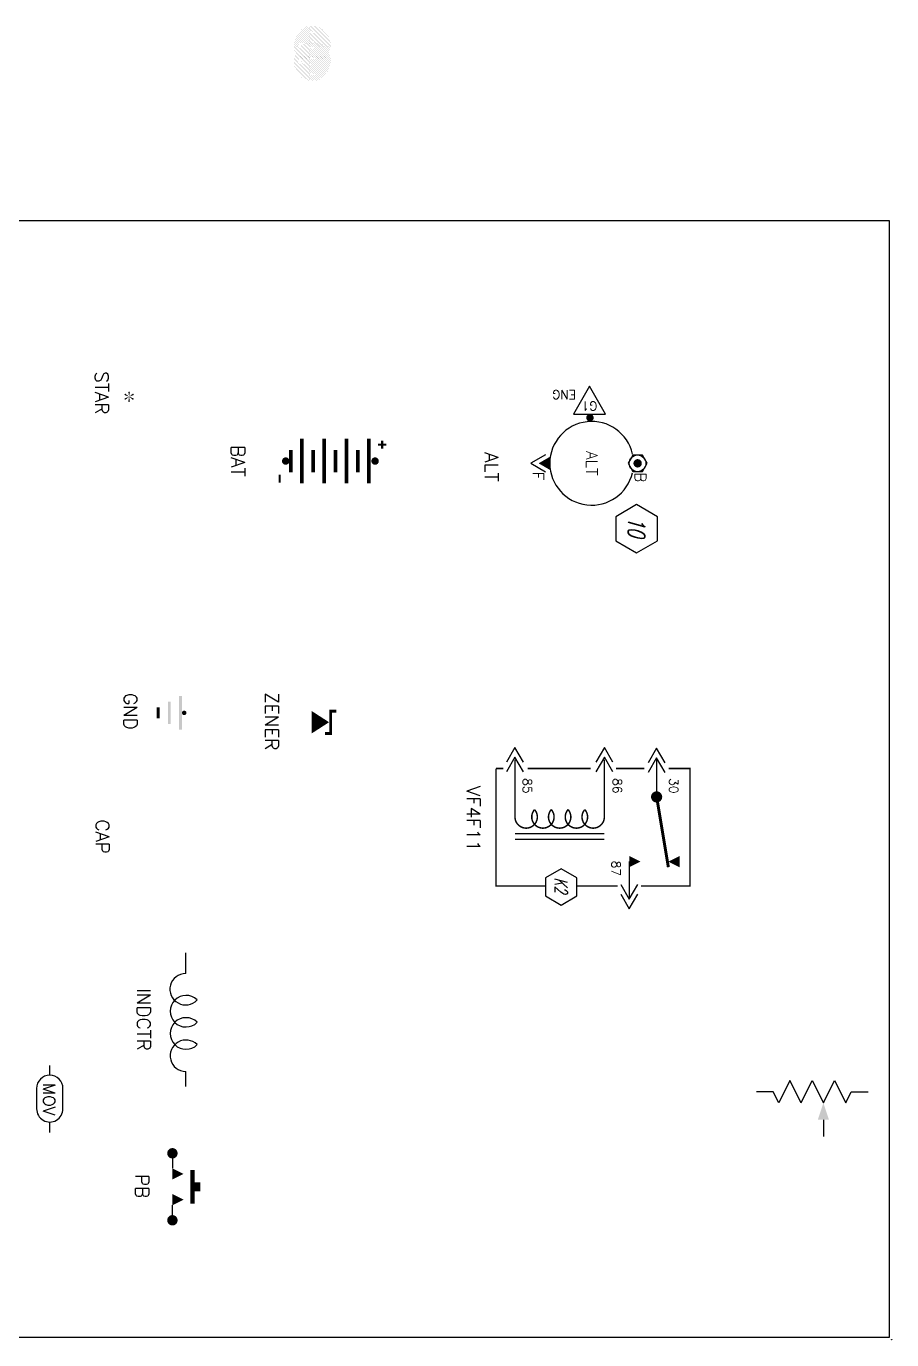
# Model space of a CAD drawing. Extents: x -55 to 73, y -33 to 52.
# Drawn here: x 46.85 to 52.66, y 19.82 to 28.64 of the extents above; entities that cross this region are included whole.
import ezdxf
from ezdxf.enums import TextEntityAlignment as Align

# ---------------------------------------------------------------- set-up
doc = ezdxf.new("R2010")
doc.units = 0
doc.layers.get('0').update_dxf_attribs({"linetype": 'CONTINUOUS'})
doc.styles.get("Standard").update_dxf_attribs({"font": 'romans.shx'})

# ---------------------------------------------------------------- blocks, each defined once
blk = doc.blocks.new('BORDER')
at = {"color": 0}
for p, q in [((0.4431350173138782, -5.575316360104772), (0.005000000000009663, -5.575316360104772)), ((0.2807598531354358, -8.000000000000007), (0.2807598531354358, -5.575316360104772)), ((0.4431350173138782, -8.000000000000007), (0.4431350173138782, -5.575316360104772)), ((0.4431350173138782, -7.38513134758098), (0.005000000000009663, -7.38513134758098))]:
    blk.add_line(p, q, dxfattribs=at)
blk.add_lwpolyline([(0.005000000000009663, -8), (10.50500000000001, -8), (10.50500000000001, -0.5), (0.005000000000009663, -0.5)], close=True, dxfattribs=at)
for centre in [(0, 0), (10.51969840053044, -8.015835172557829)]:
    blk.add_circle(centre, 0.001, dxfattribs=at)
for s, height, p in [('COMPONENT LAYOUT', 0.1, (0.1060892716318449, -6.439835300963637)), ('TITLE', 0.07499951999992503, (0.3275099500569922, -6.425061301065867)), ('TITLE', 0.07499951999992503, (0.3275099500569922, -6.425061301065867)), ('PAGE', 0.07499951999992503, (0.3275099500569922, -7.651303292580351)), ('PAGE', 0.07499951999992503, (0.3275099500569922, -7.651303292580351)), ('1.0', 0.1, (0.1060892716318449, -7.680851292375891))]:
    blk.add_text(s, height=height, rotation=270, dxfattribs=at).set_placement(p, align=Align.CENTER)
blk = doc.blocks.new('BAT')
at = {"color": 0}
for points, const_width in [([(-0.08228503543480836, 0.04820317597188772), (-0.13781714696918, 0.04820317597188772)], 0.015), ([(-0.1100510912019943, 0.075969231739073), (-0.1100510912019943, 0.02043712020470156)], 0.015), ([(0.1500000000000004, -0.04111965971797815), (-0.1499999999999999, -0.04111965971797815)], 0.025), ([(0.07500000000000018, -0.1161196597179783), (-0.07500000000000018, -0.1161196597179783)], 0.025), ([(0.1500000000000004, -0.1911196597179785), (-0.1499999999999999, -0.1911196597179785)], 0.025), ([(0.07500000000000018, -0.2661196597179787), (-0.07500000000000018, -0.2661196597179787)], 0.025), ([(0.1500000000000004, -0.341119659717978), (-0.1499999999999999, -0.341119659717978)], 0.025), ([(0.07500000000000018, -0.4161196597179782), (-0.07500000000000018, -0.4161196597179782)], 0.025), ([(0.1500000000000004, -0.4911196597179783), (-0.1499999999999999, -0.4911196597179783)], 0.025), ([(0.07500000000000018, -0.5661196597179785), (-0.07500000000000018, -0.5661196597179785)], 0.025), ([(0.1461682150096064, -0.6404115822017342), (0.0910988710713545, -0.6404115822017342)], 0.014875)]:
    blk.add_lwpolyline(points, dxfattribs=dict(at, const_width=const_width))
at = {"color": 0, "const_width": 0.025}
for points in [[(-0.01249999999999996, 0, 1), (0.01249999999999996, 0, 1)], [(-0.01249999999999996, -0.5999999999999996, 1), (0.01249999999999996, -0.5999999999999996, 1)]]:
    blk.add_lwpolyline(points, format="xyb", close=True, dxfattribs=at)
blk = doc.blocks.new('VF4F11')
at = {"color": 0}
for p, q in [((0.03697226376115736, 1.007391612942868), (-0.06081403022074738, 0.9509346697893548)), ((0.1020669246219299, 1.007391612942868), (0.004280630640025151, 0.9509346697893548)), ((-0.06081403022074738, 0.9509346697893548), (0.03697226376115736, 0.8944777266358486)), ((0.004280630640025151, 0.9509346697893548), (0.1020669246219299, 0.8944777266358486)), ((0.9524870014012805, 0.7675091339232623), (0.8547007074193758, 0.823966077076772)), ((1.017581662262053, 0.7675091339232623), (0.9197953682801483, 0.823966077076772)), ((0.7007274176648224, 0.7675091339232623), (0.9524870014012805, 0.7675091339232623)), ((0.8547007074193758, 0.7110521907697525), (0.9524870014012805, 0.7675091339232623)), ((0.9197953682801483, 0.7110521907697525), (1.017581662262053, 0.7675091339232623)), ((0.03269163312113221, 0.6564569431535112), (-0.06509466086077254, 0.6000000000000014)), ((0.09778629398190475, 0.6564569431535112), (0, 0.6000000000000014)), ((-0.06509466086077254, 0.6000000000000014), (0.03269163312113221, 0.5435430568464916)), ((0, 0.6000000000000014), (0.09778629398190475, 0.5435430568464916)), ((0.03269163312113221, 0.0564569431535098), (-0.06509466086077254, 0)), ((-0.06509466086077254, 0), (0.03269163312113221, -0.0564569431535098)), ((0.09778629398190475, 0.0564569431535098), (0, 0)), ((0, 0), (0.09778629398190475, -0.0564569431535098))]:
    blk.add_line(p, q, dxfattribs=at)
for points, const_width in [([(0.8650594853432523, 0.847174863430098), (0.8650594853432523, 1.175426813791418), (0.07552143178986626, 1.175426813791418), (0.07552143178986626, 1.032478381404932)], 0.01), ([(0.288227417664821, 0.9550091339232623), (0.7382274176648238, 1.030009133923262)], 0.02), ([(0.2658879414269038, 0.9509346697893548), (0.01412835769044563, 0.9509346697893584)], 0.01), ([(0.07552143178986626, 0.8683523956380981), (0.07552143178986626, 0.6777544999043492)], 0.01), ([(0.8650594853432523, 0.4153899201329168), (0.8650594853432523, 0.688343276594523)], 0.01), ([(0.5132274176648224, 0.6000000000000014), (0.5132274176648224, 0)], 0.01), ([(0.5507274176648238, 0.6000000000000014), (0.5507274176648238, 0)], 0.01), ([(0.07552143178986626, 0.508334136378604), (0.07552143178986626, 0.08478323815040767)], 0.01), ([(0.07552143178986626, -0.1269922321360326), (0.8650594853432523, -0.1269922321360326), (0.8650594853432523, 0.2044524201329168)], 0.01), ([(0.07552143178986626, -0.07934274761642257), (0.07552143178986626, -0.1269922321360326)], 0.01)]:
    blk.add_lwpolyline(points, dxfattribs=dict(at, const_width=const_width))
for points in [[(0.7007274176648224, 1.030009133923265, 0, 0.075, 0), (0.7007274176648224, 1.105009133923264, 0.075, 0.075, 0)], [(0.7007274176648224, 0.8425091339232615, 0, 0.075, 0), (0.7007274176648224, 0.7675091339232623, 0.075, 0.075, 0)]]:
    blk.add_lwpolyline(points, format="xyseb", dxfattribs=at)
at = {"color": 0, "const_width": 0.0375}
blk.add_lwpolyline([(0.2846379414269009, 0.9509346697893548, -1), (0.2471379414268995, 0.9509346697893548, -1)], format="xyb", close=True, dxfattribs=at)
at = {"color": 0, "const_width": 0.01}
blk.add_lwpolyline([(0.01641281280456752, 0), (0.4007274176648252, 0, 1.447009440658914), (0.3511195805823633, 0.1312500000000014, 2.215250437021534), (0.3511195805823633, 0.2437499999999986, 2.215250437021521), (0.3511195805823633, 0.3562499999999993, 2.215250437021545), (0.3511195805823633, 0.46875, 1.447009440658914), (0.4007274176648252, 0.6000000000000014), (0.01641281280456752, 0.6000000000000014)], format="xyb", dxfattribs=at)
at = {"color": 0}
blk.add_lwpolyline([(0.8097511123006669, 0.4153899201329168), (0.7488587010970704, 0.3099211701329168), (0.8097511123006669, 0.2044524201329168), (0.9315359347078527, 0.2044524201329168), (0.992428345911442, 0.3099211701329168), (0.9315359347078527, 0.4153899201329168)], close=True, dxfattribs=at)
for s, p in [('30', (0.1915625262077967, 1.035405564216724)), ('86', (0.1915625262077967, 0.6574169176544302)), ('87', (0.7464198634077448, 0.6490171735646548)), ('85', (0.1915625262077967, 0.05263509940699507))]:
    blk.add_text(s, height=0.06, dxfattribs=at).set_placement(p, align=Align.CENTER)
at = {"color": 0, "oblique": 15, "width": 0.7}
blk.add_text('K2', height=0.08437499999999999, dxfattribs=at).set_placement((0.8607190920422525, 0.2682546322809038), align=Align.CENTER)
blk = doc.blocks.new('ZENER')
at = {"color": 0, "const_width": 0.02}
blk.add_lwpolyline([(-0.07499999999999929, 0.03749999999999964), (-0.07499999999999929, 0), (0.07500000000000107, 0), (0.07500000000000107, -0.03749999999999964)], dxfattribs=at)
at = {"color": 0}
blk.add_lwpolyline([(0.0001929542271135176, -0.01054680462136837, 0, 0.15, 0), (0.0001929542271135176, -0.1269487525964035, 0.15, 0.15, 0)], format="xyseb", dxfattribs=at)
blk = doc.blocks.new('POT')
at = {"color": 0}
for p, q in [((5.1, 6.7875), (5.1, 6.899999999999999)), ((5.024999999999999, 6.675), (5.175, 6.75)), ((5.175, 6.75), (5.1, 6.7875)), ((5.175, 6.6), (5.024999999999999, 6.675)), ((5.024999999999999, 6.524999999999999), (5.175, 6.6)), ((5.2875, 6.6), (5.399999999999999, 6.6)), ((5.175, 6.45), (5.024999999999999, 6.524999999999999)), ((5.175, 6.45), (5.024999999999999, 6.375)), ((5.024999999999999, 6.375), (5.175, 6.3)), ((5.175, 6.3), (5.1, 6.2625)), ((5.1, 6.2625), (5.1, 6.149999999999999))]:
    blk.add_line(p, q, dxfattribs=at)
for points in [[(5.2875, 6.6375), (5.175, 6.6), (5.2875, 6.5625)], [(5.175, 6.6), (5.2875, 6.6375), (5.2875, 6.5625), (5.175, 6.6)]]:
    blk.add_solid(points, dxfattribs=at)
blk = doc.blocks.new('MOV')
at = {"color": 0}
for p, q in [((0.291353369458804, 0.08709779429150188), (0.1539920067543932, 0.08709779429150188)), ((0.06546837907900382, -0.001425833383883912), (-0.0001669783596049967, -0.001425833383883912)), ((0.4498330216399467, -0.001425833383883912), (0.3798769971341933, -0.001425833383883912)), ((0.1539920067543932, -0.08994946105926971), (0.291353369458804, -0.08994946105926971))]:
    blk.add_line(p, q, dxfattribs=at)
for centre, start, end in [((0.1539920067543932, -0.001425833383883912), 90, 270), ((0.291353369458804, -0.001425833383883912), 270, 90)]:
    blk.add_arc(centre, 0.0885236276753858, start, end, dxfattribs=at)
blk.add_text('MOV', height=0.07999999999992002, dxfattribs=at).set_placement((0.3376172091636782, -0.0459193472710524), align=Align.RIGHT)
blk = doc.blocks.new('GND')
at = {"color": 0, "const_width": 0.015}
blk.add_lwpolyline([(-0.00749999999999984, 0, 1), (0.00749999999999984, 0, 1)], format="xyb", close=True, dxfattribs=at)
at = {"color": 0}
for points in [[(0.01480124973745101, -0.1125000000000003), (0.03480124973745058, -0.1125000000000003), (0.01480124973745101, 0.1125000000000003), (0.03480124973745058, 0.1125000000000003)], [(0.08980124973745118, -0.07499999999999973), (0.1098012497374508, -0.07499999999999973), (0.08980124973745118, 0.07499999999999973), (0.1098012497374508, 0.07499999999999973)], [(0.1848012497374509, 0.03750000000000009), (0.1648012497374514, 0.03750000000000009), (0.1848012497374509, -0.03750000000000009), (0.1648012497374514, -0.03750000000000009)]]:
    blk.add_trace(points, dxfattribs=at)
blk = doc.blocks.new('INDCTR')
at = {"color": 0}
for p, q in [((0, 0.3102108830432981), (0, 0.4499999999999997)), ((0, -0.4499999999999997), (0, -0.3490025723565293))]:
    blk.add_line(p, q, dxfattribs=at)
for centre, radius, start, end in [((-0.0002850358328796432, 0.2045774647887346), 0.1056338028169019, 89.84539636350536, 316.8676143219211), ((0.002120118999194176, 0.05704225352112902), 0.1060660171779818, 45.24101170045114, 314.9999999999997), ((0.002120118999194176, -0.09295774647887134), 0.1060660171779818, 45.00000000000033, 314.9999999999998), ((0.002120118999194176, -0.2429577464788717), 0.1060660171779824, 45.0000000000005, 268.8546570853277)]:
    blk.add_arc(centre, radius, start, end, dxfattribs=at)
blk = doc.blocks.new('PB')
at = {"color": 0}
for p, q in [((-0.426635616860942, 0), (-0.3489768660732899, 0)), ((-0.02270467076244387, 0), (-0.1003634215500959, 0))]:
    blk.add_line(p, q, dxfattribs=at)
for points, const_width in [([(-0.2246701438116929, 0.1350000000000007), (-0.2246701438116929, 0.188017888939497)], 0.06), ([(-0.1118402876233873, 0.1350000000000007), (-0.3374999999999995, 0.1350000000000007)], 0.03)]:
    blk.add_lwpolyline(points, dxfattribs=dict(at, const_width=const_width))
for points in [[(-0.3112000164632605, 0.0001022557029441984, 0.075, 0, 0), (-0.3112000164632605, 0.0750563075170052, 0, 0, 0)], [(-0.1381402711601254, 0.0001022557029441984, 0.075, 0, 0), (-0.1381402711601254, 0.0750563075170052, 0, 0, 0)]]:
    blk.add_lwpolyline(points, format="xyseb", dxfattribs=at)
at = {"color": 0, "const_width": 0.035}
for points in [[(-0.4321701438116925, 0, -1), (-0.4671701438116926, 0, -1)], [(-0.01717014381169335, 0, 1), (0.01782985618830679, 0, 1)]]:
    blk.add_lwpolyline(points, format="xyb", close=True, dxfattribs=at)
blk = doc.blocks.new('G1')
at = {"color": 0}
blk.add_lwpolyline([(-0.10814064147376, 0), (0, -0.1873050853956357), (0.1081406414737529, 0)], close=True, dxfattribs=at)
blk.add_text('G1', height=0.06, dxfattribs=at).set_placement((0.0003153238489090882, -0.08411461235873219), align=Align.CENTER)
blk.add_text('ENG', height=0.06, dxfattribs=at).set_placement((0.09115746011664072, -0.1611051348217769))
blk = doc.blocks.new('DOT')
at = {"color": 0, "const_width": 0.025}
blk.add_lwpolyline([(-0.01250000000000018, 0, 1), (0.01250000000000018, 0, 1)], format="xyb", close=True, dxfattribs=at)
blk = doc.blocks.new('ALT')
at = {"color": 0}
for p, q in [((-0.05645694315351157, -0.6191602816728761), (1.77635683940025e-15, -0.7169465756547808)), ((1.77635683940025e-15, -0.7169465756547808), (0.05645694315351513, -0.6191602816728761))]:
    blk.add_line(p, q, dxfattribs=at)
for points in [[(0.358584166225727, 0.1342281154073248), (0.2773942846209341, -0.006396884592675178), (0.358584166225727, -0.1470218845926752), (0.5209639294353057, -0.1470218845926752), (0.6021538110400986, -0.006396884592675178), (0.5209639294353057, 0.1342281154073248)], [(0.0554723363633034, 0.03202696833193386), (1.77635683940025e-15, 0.06405393666386772), (-0.05547233636329985, 0.03202696833193386), (-0.05547233636329985, -0.03202696833192675), (1.77635683940025e-15, -0.0640539366638535), (0.0554723363633034, -0.03202696833192675)]]:
    blk.add_lwpolyline(points, close=True, dxfattribs=at)
at = {"color": 0, "const_width": 0.02812499999997187}
blk.add_lwpolyline([(-0.01406249999998543, 0, 1), (0.01406249999998543, 0, 1)], format="xyb", close=True, dxfattribs=at)
at = {"color": 0}
blk.add_circle((1.77635683940025e-15, 0), 0.05624999999994455, dxfattribs=at)
blk.add_arc((1.77635683940025e-15, -0.3084346021574618), 0.2812499999997188, 102.8059011629801, 76.91384414078202, dxfattribs=at)
blk.add_solid([(1.77635683940025e-15, -0.66487084696616), (-0.04516555452280535, -0.5866418117806376), (0.0451655545228089, -0.5866418117806376)], dxfattribs=at)
at = {"color": 0, "rotation": 270}
blk.add_blockref('G1', (-0.330514577548237, -0.3230429983800605), dxfattribs=at)
at = {"color": 0}
blk.add_blockref('DOT', (-0.3062877439364908, -0.3200172312827263), dxfattribs=at)
blk.add_text('B', height=0.07499999999992502, dxfattribs=at).set_placement((0.06004332696143244, -0.0179061573763164))
at = {"color": 0, "oblique": 15, "width": 0.7}
blk.add_text('10', height=0.1125, dxfattribs=at).set_placement((0.426541472547834, -0.0637601115167854), align=Align.CENTER)
at = {"color": 0}
for s, p in [('ALT', (1.77635683940025e-15, -0.3445103908197069)), ('F', (0.08510392930333133, -0.7038892271143737))]:
    blk.add_text(s, height=0.07499999999992502, dxfattribs=at).set_placement(p, align=Align.CENTER)
blk = doc.blocks.new('STAR')
at = {"color": 0}
for points in [[(-6.661338147750939e-16, 0, 0, 0.01, 0), (-0.03000000000000069, 0, 0, 0, 0)], [(-9.992007221626409e-16, 0, 0, 0.01, 0), (-0.01500000000000112, 0.02598076211353373, 0, 0, 0)], [(-5.551115123125783e-16, -8.881784197001252e-16, 0, 0.01, 0), (-0.01500000000000079, -0.02598076211353373, 0, 0, 0)], [(-6.661338147750939e-16, 8.881784197001252e-16, 0, 0.01, 0), (0.01499999999999946, 0.02598076211353373, 0, 0, 0)], [(-8.881784197001252e-16, 0, 0, 0.01, 0), (0.01499999999999924, -0.02598076211353373, 0, 0, 0)], [(-6.661338147750939e-16, 0, 0, 0.01, 0), (0.02999999999999936, 0, 0, 0, 0)]]:
    blk.add_lwpolyline(points, format="xyseb", dxfattribs=at)
at = {"color": 0, "const_width": 0.005}
for points in [[(-0.02750000000000075, 0, 1), (-0.03250000000000064, 0, 1)], [(-0.01375000000000115, 0.02381569860407229, 1), (-0.0162500000000011, 0.02814582562299428, 1)], [(0.01374999999999948, 0.02381569860407318, 1), (0.01624999999999943, 0.02814582562299517, 1)], [(0.02749999999999941, 0, 1), (0.03249999999999931, 0, 1)], [(-0.01375000000000082, -0.02381569860407318, 1), (-0.01625000000000076, -0.02814582562299517, 1)], [(0.01374999999999926, -0.02381569860407229, 1), (0.01624999999999921, -0.02814582562299428, 1)]]:
    blk.add_lwpolyline(points, format="xyb", close=True, dxfattribs=at)
blk = doc.blocks.new('*X')
at = {"color": 0}
for p, q in [((19.62884230400033, 6.184974626691083), (19.62884230400033, 6.184974626691083)), ((19.64210055614758, 6.198232878838331), (19.64210055614758, 6.198232878838331)), ((19.64872968222121, 6.178345500617457), (19.64872968222121, 6.178345500617457)), ((19.66198793436845, 6.191603752764705), (19.66198793436845, 6.191603752764705)), ((19.6752461865157, 6.204862004911952), (19.6752461865157, 6.204862004911952)), ((19.68187531258933, 6.184974626691083), (19.68187531258933, 6.184974626691083)), ((19.68850443866295, 6.2181202570592), (19.68850443866295, 6.2181202570592)), ((19.69513356473658, 6.19823287883833), (19.69513356473658, 6.19823287883833)), ((19.70176269081021, 6.178345500617457), (19.70176269081021, 6.178345500617457)), ((19.70839181688383, 6.211491130985578), (19.70839181688383, 6.211491130985578)), ((19.71502094295746, 6.191603752764705), (19.71502094295746, 6.191603752764705)), ((19.72165006903108, 6.224749383132825), (19.72165006903108, 6.224749383132825)), ((19.7282791951047, 6.204862004911952), (19.7282791951047, 6.204862004911952)), ((19.73490832117833, 6.184974626691081), (19.73490832117833, 6.184974626691081)), ((19.74153744725195, 6.2181202570592), (19.74153744725195, 6.2181202570592)), ((19.74816657332558, 6.198232878838328), (19.74816657332558, 6.198232878838328)), ((19.7547956993992, 6.231378509206447), (19.7547956993992, 6.231378509206447)), ((19.75479569939919, 6.178345500617459), (19.75479569939919, 6.178345500617459)), ((19.76142482547283, 6.211491130985576), (19.76142482547283, 6.211491130985576)), ((19.76805395154644, 6.191603752764706), (19.76805395154644, 6.191603752764706)), ((19.77468307762008, 6.224749383132823), (19.77468307762008, 6.224749383132823)), ((19.78131220369369, 6.204862004911954), (19.78131220369369, 6.204862004911954)), ((19.78794132976731, 6.18497462669108), (19.78794132976731, 6.18497462669108)), ((19.79457045584094, 6.218120257059201), (19.79457045584094, 6.218120257059201)), ((19.80119958191456, 6.198232878838327), (19.80119958191456, 6.198232878838327)), ((19.80782870798819, 6.178345500617456), (19.80782870798819, 6.178345500617456)), ((19.81445783406181, 6.211491130985575), (19.81445783406181, 6.211491130985575)), ((19.82108696013544, 6.191603752764704), (19.82108696013544, 6.191603752764704)), ((19.83434521228268, 6.204862004911951), (19.83434521228268, 6.204862004911951)), ((19.84097433835632, 6.184974626691077), (19.84097433835632, 6.184974626691077)), ((19.85423259050357, 6.198232878838325), (19.85423259050357, 6.198232878838325)), ((19.86086171657719, 6.178345500617453), (19.86086171657719, 6.178345500617453)), ((19.87411996872444, 6.191603752764701), (19.87411996872444, 6.191603752764701)), ((19.89400734694529, 6.184974626691084), (19.89400734694529, 6.184974626691084)), ((19.50288890860146, 6.032504726997734), (19.50288890860146, 6.032504726997734)), ((19.50951803467509, 6.012617348776865), (19.50951803467509, 6.012617348776865)), ((19.51614716074871, 6.045762979144982), (19.51614716074871, 6.045762979144982)), ((19.52277628682234, 6.078908609513103), (19.52277628682234, 6.078908609513103)), ((19.52277628682234, 6.025875600924112), (19.52277628682234, 6.025875600924112)), ((19.52940541289596, 6.059021231292229), (19.52940541289596, 6.059021231292229)), ((19.52940541289597, 6.005988222703239), (19.52940541289597, 6.005988222703239)), ((19.53603453896958, 6.092166861660351), (19.53603453896958, 6.092166861660351)), ((19.53603453896959, 6.03913385307136), (19.53603453896959, 6.03913385307136)), ((19.54266366504321, 6.125312492028467), (19.54266366504321, 6.125312492028467)), ((19.54266366504321, 6.072279483439477), (19.54266366504321, 6.072279483439477)), ((19.54266366504321, 6.019246474850487), (19.54266366504321, 6.019246474850487)), ((19.54929279111683, 6.105425113807598), (19.54929279111683, 6.105425113807598)), ((19.54929279111684, 6.052392105218607), (19.54929279111684, 6.052392105218607)), ((19.55592191719046, 6.085537735586724), (19.55592191719046, 6.085537735586724)), ((19.55592191719046, 6.032504726997734), (19.55592191719046, 6.032504726997734)), ((19.56255104326408, 6.118683365954846), (19.56255104326408, 6.118683365954846)), ((19.56255104326409, 6.065650357365855), (19.56255104326409, 6.065650357365855)), ((19.56255104326409, 6.012617348776863), (19.56255104326409, 6.012617348776863)), ((19.56918016933771, 6.098795987733972), (19.56918016933771, 6.098795987733972)), ((19.56918016933771, 6.045762979144982), (19.56918016933771, 6.045762979144982)), ((19.57580929541133, 6.131941618102093), (19.57580929541133, 6.131941618102093)), ((19.57580929541134, 6.078908609513102), (19.57580929541134, 6.078908609513102)), ((19.57580929541134, 6.025875600924111), (19.57580929541134, 6.025875600924111)), ((19.58243842148496, 6.112054239881219), (19.58243842148496, 6.112054239881219)), ((19.58243842148496, 6.059021231292229), (19.58243842148496, 6.059021231292229)), ((19.58906754755858, 6.145199870249341), (19.58906754755858, 6.145199870249341)), ((19.58906754755859, 6.09216686166035), (19.58906754755859, 6.09216686166035)), ((19.58906754755859, 6.039133853071358), (19.58906754755859, 6.039133853071358)), ((19.59569667363221, 6.125312492028467), (19.59569667363221, 6.125312492028467)), ((19.59569667363221, 6.072279483439477), (19.59569667363221, 6.072279483439477)), ((19.5956966736322, 6.019246474850489), (19.5956966736322, 6.019246474850489)), ((19.60232579970583, 6.158458122396588), (19.60232579970583, 6.158458122396588)), ((19.60232579970583, 6.105425113807597), (19.60232579970583, 6.105425113807597)), ((19.60232579970583, 6.052392105218606), (19.60232579970583, 6.052392105218606)), ((19.60895492577946, 6.138570744175714), (19.60895492577946, 6.138570744175714)), ((19.60895492577946, 6.085537735586724), (19.60895492577946, 6.085537735586724)), ((19.60895492577945, 6.032504726997736), (19.60895492577945, 6.032504726997736)), ((19.61558405185308, 6.171716374543836), (19.61558405185308, 6.171716374543836)), ((19.61558405185308, 6.118683365954845), (19.61558405185308, 6.118683365954845)), ((19.61558405185308, 6.065650357365853), (19.61558405185308, 6.065650357365853)), ((19.61558405185307, 6.012617348776862), (19.61558405185307, 6.012617348776862)), ((19.62221317792671, 6.151828996322962), (19.62221317792671, 6.151828996322962)), ((19.62221317792671, 6.098795987733972), (19.62221317792671, 6.098795987733972)), ((19.6222131779267, 6.045762979144984), (19.6222131779267, 6.045762979144984)), ((19.62884230400033, 6.131941618102092), (19.62884230400033, 6.131941618102092)), ((19.62884230400033, 6.078908609513101), (19.62884230400033, 6.078908609513101)), ((19.62884230400032, 6.02587560092411), (19.62884230400032, 6.02587560092411)), ((19.63547143007396, 6.16508724847021), (19.63547143007396, 6.16508724847021)), ((19.63547143007396, 6.112054239881219), (19.63547143007396, 6.112054239881219)), ((19.63547143007395, 6.059021231292231), (19.63547143007395, 6.059021231292231)), ((19.63547143007395, 6.005988222703238), (19.63547143007395, 6.005988222703238)), ((19.64210055614758, 6.14519987024934), (19.64210055614758, 6.14519987024934)), ((19.64210055614758, 6.092166861660348), (19.64210055614758, 6.092166861660348)), ((19.64210055614757, 6.039133853071357), (19.64210055614757, 6.039133853071357)), ((19.64872968222121, 6.125312492028467), (19.64872968222121, 6.125312492028467)), ((19.64872968222119, 6.072279483439479), (19.64872968222119, 6.072279483439479)), ((19.64872968222119, 6.019246474850486), (19.64872968222119, 6.019246474850486)), ((19.65535880829483, 6.158458122396588), (19.65535880829483, 6.158458122396588)), ((19.65535880829483, 6.105425113807596), (19.65535880829483, 6.105425113807596)), ((19.65535880829482, 6.052392105218605), (19.65535880829482, 6.052392105218605)), ((19.66198793436846, 6.138570744175714), (19.66198793436846, 6.138570744175714)), ((19.66198793436844, 6.085537735586726), (19.66198793436844, 6.085537735586726)), ((19.66198793436844, 6.032504726997733), (19.66198793436844, 6.032504726997733)), ((19.66861706044208, 6.171716374543835), (19.66861706044208, 6.171716374543835)), ((19.66861706044208, 6.118683365954843), (19.66861706044208, 6.118683365954843)), ((19.66861706044207, 6.065650357365852), (19.66861706044207, 6.065650357365852)), ((19.66861706044208, 6.012617348776859), (19.66861706044208, 6.012617348776859)), ((19.67524618651571, 6.151828996322962), (19.67524618651571, 6.151828996322962)), ((19.67524618651569, 6.098795987733974), (19.67524618651569, 6.098795987733974)), ((19.67524618651569, 6.045762979144981), (19.67524618651569, 6.045762979144981)), ((19.68187531258933, 6.131941618102091), (19.68187531258933, 6.131941618102091)), ((19.68187531258932, 6.0789086095131), (19.68187531258932, 6.0789086095131)), ((19.68187531258933, 6.025875600924107), (19.68187531258933, 6.025875600924107)), ((19.68850443866296, 6.16508724847021), (19.68850443866296, 6.16508724847021)), ((19.68850443866294, 6.112054239881221), (19.68850443866294, 6.112054239881221)), ((19.68850443866294, 6.059021231292228), (19.68850443866294, 6.059021231292228)), ((19.68850443866295, 6.005988222703236), (19.68850443866295, 6.005988222703236)), ((19.69513356473658, 6.145199870249338), (19.69513356473658, 6.145199870249338)), ((19.69513356473657, 6.092166861660347), (19.69513356473657, 6.092166861660347)), ((19.69513356473658, 6.039133853071355), (19.69513356473658, 6.039133853071355)), ((19.70176269081019, 6.125312492028469), (19.70176269081019, 6.125312492028469)), ((19.70176269081019, 6.072279483439476), (19.70176269081019, 6.072279483439476)), ((19.7017626908102, 6.019246474850483), (19.7017626908102, 6.019246474850483)), ((19.70839181688383, 6.158458122396586), (19.70839181688383, 6.158458122396586)), ((19.70839181688381, 6.105425113807595), (19.70839181688381, 6.105425113807595)), ((19.70839181688383, 6.052392105218602), (19.70839181688383, 6.052392105218602)), ((19.71502094295744, 6.138570744175716), (19.71502094295744, 6.138570744175716)), ((19.71502094295744, 6.085537735586724), (19.71502094295744, 6.085537735586724)), ((19.71502094295745, 6.032504726997731), (19.71502094295745, 6.032504726997731)), ((19.72165006903108, 6.171716374543833), (19.72165006903108, 6.171716374543833)), ((19.72165006903106, 6.118683365954842), (19.72165006903106, 6.118683365954842)), ((19.72165006903107, 6.06565035736585), (19.72165006903107, 6.06565035736585)), ((19.72827919510469, 6.151828996322964), (19.72827919510469, 6.151828996322964)), ((19.72827919510469, 6.098795987733971), (19.72827919510469, 6.098795987733971)), ((19.7282791951047, 6.045762979144978), (19.7282791951047, 6.045762979144978)), ((19.73490832117831, 6.13194161810209), (19.73490832117831, 6.13194161810209)), ((19.73490832117832, 6.078908609513097), (19.73490832117832, 6.078908609513097)), ((19.74153744725194, 6.165087248470211), (19.74153744725194, 6.165087248470211)), ((19.74153744725194, 6.112054239881219), (19.74153744725194, 6.112054239881219)), ((19.74153744725195, 6.059021231292226), (19.74153744725195, 6.059021231292226)), ((19.74816657332556, 6.145199870249337), (19.74816657332556, 6.145199870249337)), ((19.74816657332557, 6.092166861660345), (19.74816657332557, 6.092166861660345)), ((19.75479569939919, 6.125312492028466), (19.75479569939919, 6.125312492028466)), ((19.7547956993992, 6.072279483439473), (19.7547956993992, 6.072279483439473)), ((19.76142482547281, 6.158458122396585), (19.76142482547281, 6.158458122396585)), ((19.76142482547282, 6.105425113807592), (19.76142482547282, 6.105425113807592)), ((19.76142482547279, 6.052392105218609), (19.76142482547279, 6.052392105218609)), ((19.76805395154644, 6.138570744175714), (19.76805395154644, 6.138570744175714)), ((19.76805395154645, 6.085537735586721), (19.76805395154645, 6.085537735586721)), ((19.77468307762006, 6.171716374543832), (19.77468307762006, 6.171716374543832)), ((19.77468307762007, 6.11868336595484), (19.77468307762007, 6.11868336595484)), ((19.77468307762004, 6.065650357365857), (19.77468307762004, 6.065650357365857)), ((19.78131220369369, 6.151828996322961), (19.78131220369369, 6.151828996322961)), ((19.78131220369369, 6.098795987733968), (19.78131220369369, 6.098795987733968)), ((19.78131220369367, 6.045762979144983), (19.78131220369367, 6.045762979144983)), ((19.78794132976732, 6.131941618102087), (19.78794132976732, 6.131941618102087)), ((19.78794132976729, 6.078908609513104), (19.78794132976729, 6.078908609513104)), ((19.79457045584094, 6.165087248470209), (19.79457045584094, 6.165087248470209)), ((19.79457045584094, 6.112054239881216), (19.79457045584094, 6.112054239881216)), ((19.79457045584092, 6.05902123129223), (19.79457045584092, 6.05902123129223)), ((19.80119958191457, 6.145199870249335), (19.80119958191457, 6.145199870249335)), ((19.80119958191454, 6.092166861660352), (19.80119958191454, 6.092166861660352)), ((19.80119958191454, 6.039133853071359), (19.80119958191454, 6.039133853071359)), ((19.80782870798819, 6.125312492028463), (19.80782870798819, 6.125312492028463)), ((19.80782870798816, 6.072279483439478), (19.80782870798816, 6.072279483439478)), ((19.80782870798816, 6.019246474850485), (19.80782870798816, 6.019246474850485)), ((19.81445783406182, 6.158458122396582), (19.81445783406182, 6.158458122396582)), ((19.81445783406179, 6.105425113807599), (19.81445783406179, 6.105425113807599)), ((19.81445783406179, 6.052392105218606), (19.81445783406179, 6.052392105218606)), ((19.82108696013544, 6.138570744175711), (19.82108696013544, 6.138570744175711)), ((19.82108696013541, 6.085537735586725), (19.82108696013541, 6.085537735586725)), ((19.82108696013541, 6.032504726997733), (19.82108696013541, 6.032504726997733)), ((19.82771608620907, 6.17171637454383), (19.82771608620907, 6.17171637454383)), ((19.82771608620904, 6.118683365954847), (19.82771608620904, 6.118683365954847)), ((19.82771608620904, 6.065650357365854), (19.82771608620904, 6.065650357365854)), ((19.82771608620904, 6.012617348776864), (19.82771608620904, 6.012617348776864)), ((19.83434521228269, 6.151828996322958), (19.83434521228269, 6.151828996322958)), ((19.83434521228266, 6.098795987733973), (19.83434521228266, 6.098795987733973)), ((19.83434521228266, 6.04576297914498), (19.83434521228266, 6.04576297914498)), ((19.84097433835629, 6.131941618102094), (19.84097433835629, 6.131941618102094)), ((19.84097433835629, 6.078908609513102), (19.84097433835629, 6.078908609513102)), ((19.84097433835629, 6.025875600924111), (19.84097433835629, 6.025875600924111)), ((19.84760346442994, 6.165087248470206), (19.84760346442994, 6.165087248470206)), ((19.84760346442991, 6.11205423988122), (19.84760346442991, 6.11205423988122)), ((19.84760346442991, 6.059021231292228), (19.84760346442991, 6.059021231292228)), ((19.84760346442991, 6.005988222703241), (19.84760346442991, 6.005988222703241)), ((19.85423259050354, 6.145199870249342), (19.85423259050354, 6.145199870249342)), ((19.85423259050354, 6.092166861660349), (19.85423259050354, 6.092166861660349)), ((19.85423259050354, 6.039133853071359), (19.85423259050354, 6.039133853071359)), ((19.86086171657716, 6.125312492028468), (19.86086171657716, 6.125312492028468)), ((19.86086171657716, 6.072279483439475), (19.86086171657716, 6.072279483439475)), ((19.86086171657716, 6.019246474850489), (19.86086171657716, 6.019246474850489)), ((19.86749084265079, 6.158458122396589), (19.86749084265079, 6.158458122396589)), ((19.86749084265079, 6.105425113807597), (19.86749084265079, 6.105425113807597)), ((19.86749084265078, 6.052392105218606), (19.86749084265078, 6.052392105218606)), ((19.87411996872441, 6.138570744175715), (19.87411996872441, 6.138570744175715)), ((19.87411996872441, 6.085537735586723), (19.87411996872441, 6.085537735586723)), ((19.87411996872441, 6.032504726997736), (19.87411996872441, 6.032504726997736)), ((19.88074909479804, 6.171716374543837), (19.88074909479804, 6.171716374543837)), ((19.88074909479804, 6.118683365954844), (19.88074909479804, 6.118683365954844)), ((19.88074909479803, 6.065650357365854), (19.88074909479803, 6.065650357365854)), ((19.88074909479803, 6.012617348776861), (19.88074909479803, 6.012617348776861)), ((19.88737822087166, 6.151828996322963), (19.88737822087166, 6.151828996322963)), ((19.88737822087166, 6.09879598773397), (19.88737822087166, 6.09879598773397)), ((19.88737822087166, 6.045762979144984), (19.88737822087166, 6.045762979144984)), ((19.89400734694529, 6.131941618102092), (19.89400734694529, 6.131941618102092)), ((19.89400734694528, 6.078908609513102), (19.89400734694528, 6.078908609513102)), ((19.89400734694528, 6.025875600924109), (19.89400734694528, 6.025875600924109)), ((19.90063647301891, 6.16508724847021), (19.90063647301891, 6.16508724847021)), ((19.90063647301891, 6.112054239881218), (19.90063647301891, 6.112054239881218)), ((19.90063647301891, 6.059021231292231), (19.90063647301891, 6.059021231292231)), ((19.90063647301891, 6.005988222703238), (19.90063647301891, 6.005988222703238)), ((19.90726559909254, 6.145199870249339), (19.90726559909254, 6.145199870249339)), ((19.90726559909253, 6.092166861660349), (19.90726559909253, 6.092166861660349)), ((19.90726559909253, 6.039133853071356), (19.90726559909253, 6.039133853071356)), ((19.91389472516616, 6.125312492028465), (19.91389472516616, 6.125312492028465)), ((19.91389472516616, 6.072279483439479), (19.91389472516616, 6.072279483439479)), ((19.91389472516616, 6.019246474850485), (19.91389472516616, 6.019246474850485)), ((19.92052385123979, 6.158458122396587), (19.92052385123979, 6.158458122396587)), ((19.92052385123978, 6.105425113807597), (19.92052385123978, 6.105425113807597)), ((19.92052385123978, 6.052392105218604), (19.92052385123978, 6.052392105218604)), ((19.9271529773134, 6.138570744175713), (19.9271529773134, 6.138570744175713)), ((19.9271529773134, 6.085537735586726), (19.9271529773134, 6.085537735586726)), ((19.92715297731341, 6.032504726997733), (19.92715297731341, 6.032504726997733)), ((19.93378210338703, 6.118683365954844), (19.93378210338703, 6.118683365954844)), ((19.93378210338703, 6.065650357365851), (19.93378210338703, 6.065650357365851)), ((19.94041122946065, 6.15182899632296), (19.94041122946065, 6.15182899632296)), ((19.94041122946065, 6.098795987733974), (19.94041122946065, 6.098795987733974)), ((19.94041122946066, 6.04576297914498), (19.94041122946066, 6.04576297914498)), ((19.94704035553428, 6.131941618102092), (19.94704035553428, 6.131941618102092)), ((19.94704035553428, 6.078908609513099), (19.94704035553428, 6.078908609513099)), ((19.94704035553427, 6.025875600924111), (19.94704035553427, 6.025875600924111)), ((19.9536694816079, 6.112054239881221), (19.9536694816079, 6.112054239881221)), ((19.95366948160791, 6.059021231292228), (19.95366948160791, 6.059021231292228)), ((19.95366948160789, 6.005988222703238), (19.95366948160789, 6.005988222703238)), ((19.96029860768153, 6.092166861660346), (19.96029860768153, 6.092166861660346)), ((19.96029860768152, 6.039133853071359), (19.96029860768152, 6.039133853071359)), ((19.96692773375515, 6.125312492028469), (19.96692773375515, 6.125312492028469)), ((19.96692773375516, 6.072279483439475), (19.96692773375516, 6.072279483439475)), ((19.96692773375514, 6.019246474850486), (19.96692773375514, 6.019246474850486)), ((19.97355685982878, 6.105425113807594), (19.97355685982878, 6.105425113807594)), ((19.97355685982876, 6.052392105218606), (19.97355685982876, 6.052392105218606)), ((19.98018598590241, 6.085537735586723), (19.98018598590241, 6.085537735586723)), ((19.98018598590239, 6.032504726997733), (19.98018598590239, 6.032504726997733)), ((19.98681511197601, 6.065650357365854), (19.98681511197601, 6.065650357365854)), ((19.98681511197601, 6.012617348776862), (19.98681511197601, 6.012617348776862)), ((19.99344423804964, 6.045762979144981), (19.99344423804964, 6.045762979144981)), ((20.00007336412326, 6.078908609513102), (20.00007336412326, 6.078908609513102)), ((20.00007336412326, 6.02587560092411), (20.00007336412326, 6.02587560092411)), ((20.00670249019689, 6.059021231292228), (20.00670249019689, 6.059021231292228)), ((20.00670249019691, 6.005988222703233), (20.00670249019691, 6.005988222703233)), ((20.01333161627051, 6.039133853071357), (20.01333161627051, 6.039133853071357)), ((19.50288890860147, 5.979471718408744), (19.50288890860147, 5.979471718408744)), ((19.50951803467509, 5.959584340187873), (19.50951803467509, 5.959584340187873)), ((19.50951803467509, 5.906551331598881), (19.50951803467509, 5.906551331598881)), ((19.51614716074872, 5.992729970555992), (19.51614716074872, 5.992729970555992)), ((19.51614716074871, 5.939696961966999), (19.51614716074871, 5.939696961966999)), ((19.51614716074871, 5.886663953378009), (19.51614716074871, 5.886663953378009)), ((19.52277628682234, 5.97284259233512), (19.52277628682234, 5.97284259233512)), ((19.52277628682234, 5.919809583746129), (19.52277628682234, 5.919809583746129)), ((19.52940541289596, 5.952955214114247), (19.52940541289596, 5.952955214114247)), ((19.52940541289596, 5.899922205525256), (19.52940541289596, 5.899922205525256)), ((19.53603453896959, 5.986100844482368), (19.53603453896959, 5.986100844482368)), ((19.53603453896959, 5.933067835893376), (19.53603453896959, 5.933067835893376)), ((19.53603453896958, 5.880034827304384), (19.53603453896958, 5.880034827304384)), ((19.54266366504321, 5.966213466261494), (19.54266366504321, 5.966213466261494)), ((19.54266366504321, 5.913180457672504), (19.54266366504321, 5.913180457672504)), ((19.54266366504321, 5.860147449083513), (19.54266366504321, 5.860147449083513)), ((19.54929279111684, 5.999359096629616), (19.54929279111684, 5.999359096629616)), ((19.54929279111684, 5.946326088040624), (19.54929279111684, 5.946326088040624)), ((19.54929279111683, 5.893293079451632), (19.54929279111683, 5.893293079451632)), ((19.54929279111683, 5.840260070862643), (19.54929279111683, 5.840260070862643)), ((19.55592191719046, 5.979471718408742), (19.55592191719046, 5.979471718408742)), ((19.55592191719046, 5.926438709819752), (19.55592191719046, 5.926438709819752)), ((19.55592191719046, 5.873405701230761), (19.55592191719046, 5.873405701230761)), ((19.56255104326409, 5.959584340187871), (19.56255104326409, 5.959584340187871)), ((19.56255104326408, 5.906551331598879), (19.56255104326408, 5.906551331598879)), ((19.56255104326408, 5.85351832300989), (19.56255104326408, 5.85351832300989)), ((19.56918016933771, 5.992729970555989), (19.56918016933771, 5.992729970555989)), ((19.56918016933771, 5.939696961966999), (19.56918016933771, 5.939696961966999)), ((19.56918016933771, 5.886663953378008), (19.56918016933771, 5.886663953378008)), ((19.5691801693377, 5.833630944789019), (19.5691801693377, 5.833630944789019)), ((19.57580929541133, 5.919809583746127), (19.57580929541133, 5.919809583746127)), ((19.57580929541133, 5.866776575157138), (19.57580929541133, 5.866776575157138)), ((19.58243842148496, 5.899922205525256), (19.58243842148496, 5.899922205525256)), ((19.58243842148495, 5.846889196936266), (19.58243842148495, 5.846889196936266)), ((19.58906754755858, 5.933067835893374), (19.58906754755858, 5.933067835893374)), ((19.58906754755858, 5.880034827304385), (19.58906754755858, 5.880034827304385)), ((19.58906754755857, 5.827001818715392), (19.58906754755857, 5.827001818715392)), ((19.5956966736322, 5.966213466261496), (19.5956966736322, 5.966213466261496)), ((19.5956966736322, 5.913180457672503), (19.5956966736322, 5.913180457672503)), ((19.5956966736322, 5.860147449083514), (19.5956966736322, 5.860147449083514)), ((19.60232579970582, 5.999359096629615), (19.60232579970582, 5.999359096629615)), ((19.60232579970583, 5.946326088040622), (19.60232579970583, 5.946326088040622)), ((19.60232579970583, 5.893293079451633), (19.60232579970583, 5.893293079451633)), ((19.60232579970582, 5.84026007086264), (19.60232579970582, 5.84026007086264)), ((19.60895492577945, 5.979471718408743), (19.60895492577945, 5.979471718408743)), ((19.60895492577945, 5.926438709819751), (19.60895492577945, 5.926438709819751)), ((19.60895492577945, 5.873405701230761), (19.60895492577945, 5.873405701230761)), ((19.61558405185308, 5.959584340187869), (19.61558405185308, 5.959584340187869)), ((19.61558405185308, 5.90655133159888), (19.61558405185308, 5.90655133159888)), ((19.61558405185307, 5.853518323009888), (19.61558405185307, 5.853518323009888)), ((19.6222131779267, 5.992729970555991), (19.6222131779267, 5.992729970555991)), ((19.6222131779267, 5.939696961966998), (19.6222131779267, 5.939696961966998)), ((19.6222131779267, 5.886663953378009), (19.6222131779267, 5.886663953378009)), ((19.6222131779267, 5.833630944789017), (19.6222131779267, 5.833630944789017)), ((19.62884230400033, 5.972842592335117), (19.62884230400033, 5.972842592335117)), ((19.62884230400033, 5.919809583746128), (19.62884230400033, 5.919809583746128)), ((19.62884230400032, 5.866776575157135), (19.62884230400032, 5.866776575157135)), ((19.63547143007395, 5.952955214114246), (19.63547143007395, 5.952955214114246)), ((19.63547143007395, 5.899922205525256), (19.63547143007395, 5.899922205525256)), ((19.63547143007395, 5.846889196936265), (19.63547143007395, 5.846889196936265)), ((19.64210055614758, 5.986100844482364), (19.64210055614758, 5.986100844482364)), ((19.64210055614758, 5.933067835893375), (19.64210055614758, 5.933067835893375)), ((19.64210055614757, 5.880034827304383), (19.64210055614757, 5.880034827304383)), ((19.64210055614757, 5.827001818715394), (19.64210055614757, 5.827001818715394)), ((19.6487296822212, 5.966213466261493), (19.6487296822212, 5.966213466261493)), ((19.6487296822212, 5.913180457672504), (19.6487296822212, 5.913180457672504)), ((19.64872968222119, 5.860147449083512), (19.64872968222119, 5.860147449083512)), ((19.65535880829483, 5.999359096629612), (19.65535880829483, 5.999359096629612)), ((19.65535880829483, 5.946326088040623), (19.65535880829483, 5.946326088040623)), ((19.65535880829482, 5.89329307945163), (19.65535880829482, 5.89329307945163)), ((19.65535880829482, 5.840260070862642), (19.65535880829482, 5.840260070862642)), ((19.66198793436845, 5.979471718408741), (19.66198793436845, 5.979471718408741)), ((19.66198793436845, 5.926438709819752), (19.66198793436845, 5.926438709819752)), ((19.66198793436844, 5.87340570123076), (19.66198793436844, 5.87340570123076)), ((19.66861706044208, 5.95958434018787), (19.66861706044208, 5.95958434018787)), ((19.66861706044207, 5.906551331598878), (19.66861706044207, 5.906551331598878)), ((19.66861706044207, 5.853518323009889), (19.66861706044207, 5.853518323009889)), ((19.6752461865157, 5.992729970555988), (19.6752461865157, 5.992729970555988)), ((19.6752461865157, 5.939696961966999), (19.6752461865157, 5.939696961966999)), ((19.67524618651569, 5.886663953378007), (19.67524618651569, 5.886663953378007)), ((19.67524618651569, 5.833630944789018), (19.67524618651569, 5.833630944789018)), ((19.68187531258933, 5.972842592335118), (19.68187531258933, 5.972842592335118)), ((19.68187531258932, 5.919809583746125), (19.68187531258932, 5.919809583746125)), ((19.68187531258932, 5.866776575157137), (19.68187531258932, 5.866776575157137)), ((19.68850443866295, 5.952955214114247), (19.68850443866295, 5.952955214114247)), ((19.68850443866294, 5.899922205525255), (19.68850443866294, 5.899922205525255)), ((19.68850443866294, 5.846889196936266), (19.68850443866294, 5.846889196936266)), ((19.69513356473658, 5.986100844482365), (19.69513356473658, 5.986100844482365)), ((19.69513356473657, 5.933067835893373), (19.69513356473657, 5.933067835893373)), ((19.69513356473657, 5.880034827304384), (19.69513356473657, 5.880034827304384)), ((19.69513356473656, 5.827001818715392), (19.69513356473656, 5.827001818715392)), ((19.7017626908102, 5.966213466261494), (19.7017626908102, 5.966213466261494)), ((19.70176269081019, 5.913180457672502), (19.70176269081019, 5.913180457672502)), ((19.70176269081019, 5.860147449083513), (19.70176269081019, 5.860147449083513)), ((19.70839181688382, 5.94632608804062), (19.70839181688382, 5.94632608804062)), ((19.70839181688381, 5.893293079451632), (19.70839181688381, 5.893293079451632)), ((19.70839181688381, 5.84026007086264), (19.70839181688381, 5.84026007086264)), ((19.71502094295744, 5.92643870981975), (19.71502094295744, 5.92643870981975)), ((19.71502094295744, 5.873405701230761), (19.71502094295744, 5.873405701230761)), ((19.72165006903106, 5.906551331598879), (19.72165006903106, 5.906551331598879)), ((19.72165006903106, 5.853518323009888), (19.72165006903106, 5.853518323009888)), ((19.79457045584092, 5.899922205525257), (19.79457045584092, 5.899922205525257)), ((19.79457045584092, 5.846889196936264), (19.79457045584092, 5.846889196936264)), ((19.80119958191454, 5.933067835893376), (19.80119958191454, 5.933067835893376)), ((19.80119958191454, 5.880034827304387), (19.80119958191454, 5.880034827304387)), ((19.80119958191454, 5.827001818715393), (19.80119958191454, 5.827001818715393)), ((19.80782870798816, 5.913180457672505), (19.80782870798816, 5.913180457672505)), ((19.80782870798816, 5.860147449083511), (19.80782870798816, 5.860147449083511)), ((19.81445783406179, 5.999359096629616), (19.81445783406179, 5.999359096629616)), ((19.81445783406179, 5.946326088040624), (19.81445783406179, 5.946326088040624)), ((19.81445783406179, 5.893293079451634), (19.81445783406179, 5.893293079451634)), ((19.81445783406179, 5.840260070862641), (19.81445783406179, 5.840260070862641)), ((19.82108696013541, 5.979471718408746), (19.82108696013541, 5.979471718408746)), ((19.82108696013541, 5.926438709819752), (19.82108696013541, 5.926438709819752)), ((19.82108696013541, 5.873405701230759), (19.82108696013541, 5.873405701230759)), ((19.82771608620904, 5.959584340187871), (19.82771608620904, 5.959584340187871)), ((19.82771608620904, 5.906551331598882), (19.82771608620904, 5.906551331598882)), ((19.82771608620904, 5.853518323009888), (19.82771608620904, 5.853518323009888)), ((19.83434521228266, 5.992729970555994), (19.83434521228266, 5.992729970555994)), ((19.83434521228266, 5.939696961967), (19.83434521228266, 5.939696961967)), ((19.83434521228266, 5.886663953378006), (19.83434521228266, 5.886663953378006)), ((19.83434521228267, 5.833630944789015), (19.83434521228267, 5.833630944789015)), ((19.84097433835629, 5.972842592335119), (19.84097433835629, 5.972842592335119)), ((19.84097433835629, 5.91980958374613), (19.84097433835629, 5.91980958374613)), ((19.84097433835629, 5.866776575157136), (19.84097433835629, 5.866776575157136)), ((19.84760346442991, 5.952955214114247), (19.84760346442991, 5.952955214114247)), ((19.84760346442991, 5.899922205525254), (19.84760346442991, 5.899922205525254)), ((19.84760346442992, 5.846889196936263), (19.84760346442992, 5.846889196936263)), ((19.85423259050354, 5.986100844482366), (19.85423259050354, 5.986100844482366)), ((19.85423259050354, 5.933067835893377), (19.85423259050354, 5.933067835893377)), ((19.85423259050354, 5.880034827304383), (19.85423259050354, 5.880034827304383)), ((19.85423259050354, 5.827001818715393), (19.85423259050354, 5.827001818715393)), ((19.86086171657716, 5.966213466261495), (19.86086171657716, 5.966213466261495)), ((19.86086171657716, 5.913180457672501), (19.86086171657716, 5.913180457672501)), ((19.86086171657717, 5.86014744908351), (19.86086171657717, 5.86014744908351)), ((19.86749084265078, 5.999359096629614), (19.86749084265078, 5.999359096629614)), ((19.86749084265078, 5.946326088040625), (19.86749084265078, 5.946326088040625)), ((19.86749084265078, 5.893293079451631), (19.86749084265078, 5.893293079451631)), ((19.86749084265079, 5.840260070862641), (19.86749084265079, 5.840260070862641)), ((19.87411996872441, 5.979471718408742), (19.87411996872441, 5.979471718408742)), ((19.87411996872441, 5.926438709819749), (19.87411996872441, 5.926438709819749)), ((19.87411996872441, 5.873405701230758), (19.87411996872441, 5.873405701230758)), ((19.88074909479803, 5.959584340187872), (19.88074909479803, 5.959584340187872)), ((19.88074909479803, 5.906551331598878), (19.88074909479803, 5.906551331598878)), ((19.88074909479804, 5.853518323009888), (19.88074909479804, 5.853518323009888)), ((19.88737822087166, 5.99272997055599), (19.88737822087166, 5.99272997055599)), ((19.88737822087166, 5.939696961966996), (19.88737822087166, 5.939696961966996)), ((19.88737822087166, 5.886663953378005), (19.88737822087166, 5.886663953378005)), ((19.88737822087166, 5.833630944789018), (19.88737822087166, 5.833630944789018)), ((19.89400734694528, 5.97284259233512), (19.89400734694528, 5.97284259233512)), ((19.89400734694528, 5.919809583746126), (19.89400734694528, 5.919809583746126)), ((19.89400734694529, 5.866776575157136), (19.89400734694529, 5.866776575157136)), ((19.90063647301891, 5.952955214114244), (19.90063647301891, 5.952955214114244)), ((19.90063647301891, 5.899922205525253), (19.90063647301891, 5.899922205525253)), ((19.90063647301891, 5.846889196936266), (19.90063647301891, 5.846889196936266)), ((19.90726559909253, 5.986100844482367), (19.90726559909253, 5.986100844482367)), ((19.90726559909253, 5.933067835893373), (19.90726559909253, 5.933067835893373)), ((19.90726559909254, 5.880034827304383), (19.90726559909254, 5.880034827304383)), ((19.90726559909253, 5.827001818715394), (19.90726559909253, 5.827001818715394)), ((19.91389472516616, 5.966213466261491), (19.91389472516616, 5.966213466261491)), ((19.91389472516616, 5.9131804576725), (19.91389472516616, 5.9131804576725)), ((19.91389472516616, 5.860147449083513), (19.91389472516616, 5.860147449083513)), ((19.92052385123978, 5.999359096629615), (19.92052385123978, 5.999359096629615)), ((19.92052385123978, 5.946326088040621), (19.92052385123978, 5.946326088040621)), ((19.92052385123979, 5.893293079451631), (19.92052385123979, 5.893293079451631)), ((19.92052385123978, 5.840260070862642), (19.92052385123978, 5.840260070862642)), ((19.92715297731341, 5.926438709819748), (19.92715297731341, 5.926438709819748)), ((19.92715297731341, 5.873405701230761), (19.92715297731341, 5.873405701230761)), ((19.93378210338703, 5.906551331598878), (19.93378210338703, 5.906551331598878)), ((19.93378210338703, 5.853518323009889), (19.93378210338703, 5.853518323009889)), ((19.94041122946066, 5.939696961966995), (19.94041122946066, 5.939696961966995)), ((19.94041122946066, 5.886663953378008), (19.94041122946066, 5.886663953378008)), ((19.94041122946065, 5.833630944789018), (19.94041122946065, 5.833630944789018)), ((19.94704035553426, 5.97284259233512), (19.94704035553426, 5.97284259233512)), ((19.94704035553428, 5.919809583746126), (19.94704035553428, 5.919809583746126)), ((19.94704035553428, 5.866776575157137), (19.94704035553428, 5.866776575157137)), ((19.95366948160791, 5.952955214114243), (19.95366948160791, 5.952955214114243)), ((19.95366948160791, 5.899922205525256), (19.95366948160791, 5.899922205525256)), ((19.9536694816079, 5.846889196936266), (19.9536694816079, 5.846889196936266)), ((19.96029860768151, 5.986100844482367), (19.96029860768151, 5.986100844482367)), ((19.96029860768153, 5.933067835893373), (19.96029860768153, 5.933067835893373)), ((19.96029860768153, 5.880034827304384), (19.96029860768153, 5.880034827304384)), ((19.96692773375516, 5.966213466261491), (19.96692773375516, 5.966213466261491)), ((19.96692773375516, 5.913180457672503), (19.96692773375516, 5.913180457672503)), ((19.96692773375515, 5.860147449083513), (19.96692773375515, 5.860147449083513)), ((19.97355685982876, 5.999359096629615), (19.97355685982876, 5.999359096629615)), ((19.97355685982878, 5.946326088040621), (19.97355685982878, 5.946326088040621)), ((19.97355685982878, 5.893293079451632), (19.97355685982878, 5.893293079451632)), ((19.97355685982876, 5.840260070862644), (19.97355685982876, 5.840260070862644)), ((19.98018598590241, 5.979471718408738), (19.98018598590241, 5.979471718408738)), ((19.98018598590241, 5.926438709819751), (19.98018598590241, 5.926438709819751)), ((19.98018598590239, 5.873405701230761), (19.98018598590239, 5.873405701230761)), ((19.98681511197603, 5.959584340187869), (19.98681511197603, 5.959584340187869)), ((19.98681511197603, 5.906551331598879), (19.98681511197603, 5.906551331598879)), ((19.99344423804966, 5.992729970555986), (19.99344423804966, 5.992729970555986)), ((19.99344423804965, 5.939696961966998), (19.99344423804965, 5.939696961966998)), ((19.99344423804964, 5.886663953378008), (19.99344423804964, 5.886663953378008)), ((20.00007336412328, 5.972842592335116), (20.00007336412328, 5.972842592335116)), ((20.00007336412328, 5.919809583746127), (20.00007336412328, 5.919809583746127)), ((20.0067024901969, 5.952955214114246), (20.0067024901969, 5.952955214114246)), ((20.01333161627053, 5.986100844482364), (20.01333161627053, 5.986100844482364)), ((20.01333161627053, 5.933067835893374), (20.01333161627053, 5.933067835893374)), ((19.5956966736322, 5.807114440494522), (19.5956966736322, 5.807114440494522)), ((19.60895492577945, 5.82037269264177), (19.60895492577945, 5.82037269264177)), ((19.61558405185307, 5.800485314420899), (19.61558405185307, 5.800485314420899)), ((19.6222131779267, 5.780597936200028), (19.6222131779267, 5.780597936200028)), ((19.62884230400032, 5.813743566568147), (19.62884230400032, 5.813743566568147)), ((19.63547143007395, 5.793856188347275), (19.63547143007395, 5.793856188347275)), ((19.64210055614756, 5.773968810126402), (19.64210055614756, 5.773968810126402)), ((19.64872968222119, 5.807114440494523), (19.64872968222119, 5.807114440494523)), ((19.65535880829481, 5.78722706227365), (19.65535880829481, 5.78722706227365)), ((19.66198793436844, 5.82037269264177), (19.66198793436844, 5.82037269264177)), ((19.66198793436844, 5.76733968405278), (19.66198793436844, 5.76733968405278)), ((19.66861706044206, 5.800485314420897), (19.66861706044206, 5.800485314420897)), ((19.67524618651569, 5.780597936200027), (19.67524618651569, 5.780597936200027)), ((19.68187531258931, 5.813743566568145), (19.68187531258931, 5.813743566568145)), ((19.68187531258931, 5.760710557979155), (19.68187531258931, 5.760710557979155)), ((19.68850443866294, 5.793856188347275), (19.68850443866294, 5.793856188347275)), ((19.69513356473656, 5.773968810126402), (19.69513356473656, 5.773968810126402)), ((19.70176269081018, 5.807114440494522), (19.70176269081018, 5.807114440494522)), ((19.70176269081018, 5.754081431905532), (19.70176269081018, 5.754081431905532)), ((19.70839181688381, 5.78722706227365), (19.70839181688381, 5.78722706227365)), ((19.71502094295743, 5.82037269264177), (19.71502094295743, 5.82037269264177)), ((19.71502094295743, 5.76733968405278), (19.71502094295743, 5.76733968405278)), ((19.72165006903106, 5.800485314420897), (19.72165006903106, 5.800485314420897)), ((19.72165006903105, 5.747452305831908), (19.72165006903105, 5.747452305831908)), ((19.72827919510468, 5.780597936200027), (19.72827919510468, 5.780597936200027)), ((19.7349083211783, 5.760710557979156), (19.7349083211783, 5.760710557979156)), ((19.74153744725193, 5.793856188347275), (19.74153744725193, 5.793856188347275)), ((19.74153744725192, 5.740823179758283), (19.74153744725192, 5.740823179758283)), ((19.74816657332555, 5.773968810126403), (19.74816657332555, 5.773968810126403)), ((19.75479569939917, 5.75408143190553), (19.75479569939917, 5.75408143190553)), ((19.7614248254728, 5.787227062273651), (19.7614248254728, 5.787227062273651)), ((19.76805395154642, 5.767339684052778), (19.76805395154642, 5.767339684052778)), ((19.77468307762004, 5.747452305831908), (19.77468307762004, 5.747452305831908)), ((19.78131220369367, 5.780597936200025), (19.78131220369367, 5.780597936200025)), ((19.78794132976729, 5.760710557979156), (19.78794132976729, 5.760710557979156)), ((19.79457045584092, 5.793856188347273), (19.79457045584092, 5.793856188347273)), ((19.79457045584092, 5.740823179758285), (19.79457045584092, 5.740823179758285)), ((19.80119958191454, 5.773968810126403), (19.80119958191454, 5.773968810126403)), ((19.80782870798817, 5.80711444049452), (19.80782870798817, 5.80711444049452)), ((19.80782870798816, 5.754081431905533), (19.80782870798816, 5.754081431905533)), ((19.81445783406179, 5.787227062273651), (19.81445783406179, 5.787227062273651)), ((19.82108696013542, 5.820372692641768), (19.82108696013542, 5.820372692641768)), ((19.82108696013541, 5.76733968405278), (19.82108696013541, 5.76733968405278)), ((19.82771608620904, 5.800485314420898), (19.82771608620904, 5.800485314420898)), ((19.82771608620904, 5.747452305831909), (19.82771608620904, 5.747452305831909)), ((19.83434521228266, 5.780597936200028), (19.83434521228266, 5.780597936200028)), ((19.84097433835629, 5.813743566568146), (19.84097433835629, 5.813743566568146)), ((19.84097433835629, 5.760710557979157), (19.84097433835629, 5.760710557979157)), ((19.84760346442991, 5.793856188347275), (19.84760346442991, 5.793856188347275)), ((19.85423259050354, 5.773968810126404), (19.85423259050354, 5.773968810126404)), ((19.86086171657716, 5.807114440494523), (19.86086171657716, 5.807114440494523)), ((19.86749084265078, 5.787227062273652), (19.86749084265078, 5.787227062273652)), ((19.87411996872441, 5.82037269264177), (19.87411996872441, 5.82037269264177)), ((19.8741199687244, 5.76733968405278), (19.8741199687244, 5.76733968405278)), ((19.88074909479803, 5.800485314420899), (19.88074909479803, 5.800485314420899)), ((19.88737822087165, 5.780597936200028), (19.88737822087165, 5.780597936200028)), ((19.89400734694528, 5.813743566568147), (19.89400734694528, 5.813743566568147)), ((19.9006364730189, 5.793856188347275), (19.9006364730189, 5.793856188347275)), ((19.91389472516615, 5.807114440494523), (19.91389472516615, 5.807114440494523)), ((19.9271529773134, 5.82037269264177), (19.9271529773134, 5.82037269264177))]:
    blk.add_line(p, q, dxfattribs=at)
blk = doc.blocks.new('PSENSE')
at = {"color": 0, "xscale": 0.5, "yscale": 0.5, "zscale": 0.5}
for p in [(-12.87130303456216, 21.21674023499389), (-12.87130303456216, 21.21674023499389), (-12.76550717403091, 21.21674023499389), (-12.76550717403091, 21.21674023499389)]:
    blk.add_blockref('*X', p, dxfattribs=at)

msp = doc.modelspace()

# ---------------------------------------------------------------- block references
at = {"color": 0}
for name, p, rotation in [('PSENSE', (24.55812717761339, 25.52368547088918), 270), ('ALT', (50.95137544087235, 25.70700944662847), 270), ('STAR', (47.53667795790872, 26.15448423407903), 270), ('BAT', (49.18832142659106, 25.72214659892103), 270), ('GND', (47.90663781702409, 24.03024547462769), 180), ('ZENER', (48.89016562598935, 23.96767819957937), 270), ('VF4F11', (50.12800842149377, 23.73169702223336), 270), ('MOV', (47.00544064947826, 21.66126077454306), 270), ('POT', (45.59886208535465, 26.58434750454083), 270), ('PB', (47.82743061433557, 20.62142362374659), 270)]:
    msp.add_blockref(name, p, dxfattribs=dict(at, rotation=rotation))
for name, p in [('BORDER', (42.13707431029346, 27.83540807818398)), ('INDCTR', (47.91653871736016, 21.96909737874609))]:
    msp.add_blockref(name, p, dxfattribs=at)

# ---------------------------------------------------------------- texts
for s, p in [('STAR', (47.30798886224501, 26.17991585967656)), ('BAT', (48.22274524489985, 25.72214659892103)), ('ALT', (49.92520851261858, 25.68202696245998)), ('GND', (47.50070090324539, 24.04015484047327)), ('ZENER', (48.45053495060186, 23.97305760141804)), ('VF4F11', (49.80381149886166, 23.31872996187784)), ('CAP', (47.31258379686013, 23.19785874359858)), ('INDCTR', (47.58980900626998, 21.96909737874609)), ('PB', (47.57990810593392, 20.84933903819503))]:
    msp.add_text(s, height=0.09, rotation=270, dxfattribs=at).set_placement(p, align=Align.CENTER)

doc.saveas('drawing.dxf')
